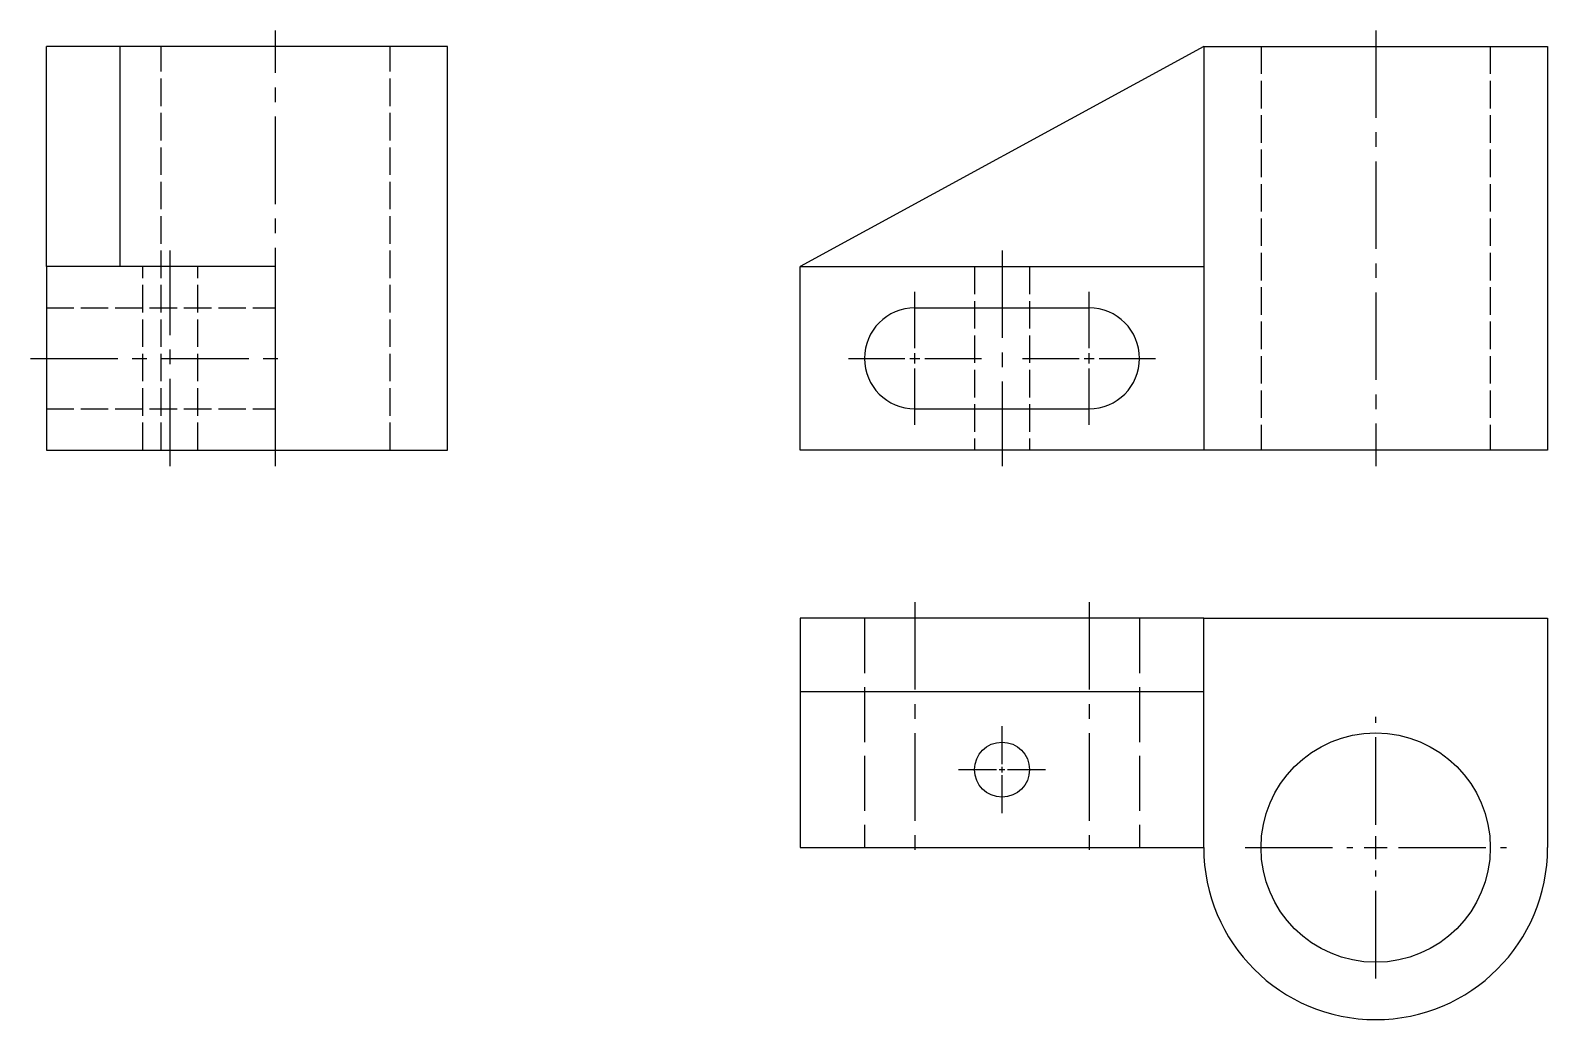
# Model space of a CAD drawing. Header units: millimetres. Extents: x 3251 to 3582, y 1163 to 1378.
import ezdxf

# ---------------------------------------------------------------- set-up
doc = ezdxf.new("R2010")
doc.units = ezdxf.units.MM
doc.linetypes.add('ACAD_ISO02W100', pattern=[15, 12, -3])
doc.linetypes.add('CENTER2', pattern=[28.575, 19.05, -3.175, 3.175, -3.175])
doc.layers.add('Dashed', color=7, linetype='ACAD_ISO02W100')

# ---------------------------------------------------------------- blocks, each defined once
blk = doc.blocks.new('*U2')
at = {"color": 0, "linetype": 'CENTER2', "transparency": 16777216}
blk.add_line((0, 47.5), (0, -47.5), dxfattribs=at)
blk = doc.blocks.new('*U3')
at = {"color": 0, "linetype": 'CENTER2', "transparency": 16777216}
blk.add_line((0, 23.5), (0, -23.5), dxfattribs=at)
blk = doc.blocks.new('*U4')
at = {"color": 0, "linetype": 'CENTER2', "transparency": 16777216}
for p, q in [((0, 2.2), (0, 14.5)), ((-14.5, 0), (-2.2, 0)), ((2.2, 0), (14.5, 0)), ((0, -14.5), (0, -2.2))]:
    blk.add_line(p, q, dxfattribs=at)
at = {"color": 0, "linetype": 'Continuous', "transparency": 16777216}
for p, q in [((-1.1, 0), (1.1, 0)), ((0, -1.1), (0, 1.1))]:
    blk.add_line(p, q, dxfattribs=at)
blk = doc.blocks.new('*U5')
at = {"color": 0, "linetype": 'CENTER2', "transparency": 16777216}
for p, q in [((0, 2.2), (0, 14.5)), ((-14.5, 0), (-2.2, 0)), ((2.2, 0), (14.5, 0)), ((0, -14.5), (0, -2.2))]:
    blk.add_line(p, q, dxfattribs=at)
at = {"color": 0, "linetype": 'Continuous', "transparency": 16777216}
for p, q in [((-1.1, 0), (1.1, 0)), ((0, -1.1), (0, 1.1))]:
    blk.add_line(p, q, dxfattribs=at)
blk = doc.blocks.new('*U6')
at = {"color": 0, "linetype": 'CENTER2', "transparency": 16777216}
blk.add_line((0, 28.5), (0, -28.5), dxfattribs=at)
blk = doc.blocks.new('*U7')
at = {"color": 0, "linetype": 'CENTER2', "transparency": 16777216}
blk.add_line((0, 28.5), (0, -28.5), dxfattribs=at)
blk = doc.blocks.new('*U8')
at = {"color": 0, "linetype": 'CENTER2', "transparency": 16777216}
for p, q in [((0, 1.2), (0, 9.5)), ((-9.5, 0), (-1.2, 0)), ((1.2, 0), (9.5, 0)), ((0, -9.5), (0, -1.2))]:
    blk.add_line(p, q, dxfattribs=at)
at = {"color": 0, "linetype": 'Continuous', "transparency": 16777216}
for p, q in [((-0.6, 0), (0.6, 0)), ((0, -0.6), (0, 0.6))]:
    blk.add_line(p, q, dxfattribs=at)
blk = doc.blocks.new('*U9')
at = {"color": 0, "linetype": 'CENTER2', "transparency": 16777216}
for p, q in [((0, 5), (0, 28.5)), ((-28.5, 0), (-5, 0)), ((5, 0), (28.5, 0)), ((0, -28.5), (0, -5))]:
    blk.add_line(p, q, dxfattribs=at)
at = {"color": 0, "linetype": 'Continuous', "transparency": 16777216}
for p, q in [((-2.5, 0), (2.5, 0)), ((0, -2.5), (0, 2.5))]:
    blk.add_line(p, q, dxfattribs=at)
blk = doc.blocks.new('*U10')
at = {"color": 0, "linetype": 'CENTER2', "transparency": 16777216}
blk.add_line((0, -47.5), (0, 47.5), dxfattribs=at)
blk = doc.blocks.new('*U11')
at = {"color": 0, "linetype": 'CENTER2', "transparency": 16777216}
blk.add_line((-28.5, 0), (28.5, 0), dxfattribs=at)
blk = doc.blocks.new('*U12')
at = {"color": 0, "linetype": 'CENTER2', "transparency": 16777216}
blk.add_line((0, -23.5), (0, 23.5), dxfattribs=at)

msp = doc.modelspace()

# ---------------------------------------------------------------- linework, layer by layer
for p, q in [((3341.98, 1374.84), (3254.48, 1374.84)), ((3254.48, 1326.84), (3254.48, 1374.84)), ((3270.48, 1374.84), (3270.48, 1326.84)), ((3341.98, 1286.84), (3341.98, 1374.84)), ((3506.9, 1374.84), (3418.9, 1326.84)), ((3506.9, 1374.84), (3581.9, 1374.84)), ((3506.9, 1374.84), (3506.9, 1286.84)), ((3581.9, 1374.84), (3581.9, 1286.84)), ((3304.48, 1326.84), (3254.48, 1326.84)), ((3254.48, 1326.84), (3254.48, 1286.84)), ((3304.48, 1286.84), (3304.48, 1326.84)), ((3418.9, 1286.84), (3418.9, 1326.84)), ((3418.9, 1326.84), (3506.9, 1326.84)), ((3443.9, 1317.84), (3481.9, 1317.84)), ((3443.9, 1295.84), (3481.9, 1295.84)), ((3254.48, 1286.84), (3304.48, 1286.84)), ((3304.48, 1286.84), (3341.98, 1286.84)), ((3443.9, 1286.84), (3418.9, 1286.84)), ((3481.9, 1286.84), (3443.9, 1286.84)), ((3506.9, 1286.84), (3481.9, 1286.84)), ((3581.9, 1286.84), (3506.9, 1286.84)), ((3506.9, 1250.18), (3418.9, 1250.18)), ((3418.9, 1250.18), (3418.9, 1234.18)), ((3506.9, 1250.18), (3581.9, 1250.18)), ((3506.9, 1200.18), (3506.9, 1250.18)), ((3581.9, 1250.18), (3581.9, 1200.18)), ((3418.9, 1234.18), (3506.9, 1234.18)), ((3418.9, 1234.18), (3418.9, 1200.18)), ((3418.9, 1200.18), (3506.9, 1200.18))]:
    msp.add_line(p, q)
for centre, radius in [((3544.4, 1200.18), 25), ((3462.9, 1217.18), 6)]:
    msp.add_circle(centre, radius)
for centre, radius, start, end in [((3443.9, 1306.84), 11, 90, 270), ((3481.9, 1306.84), 11, 270, 90), ((3544.4, 1200.18), 37.5, 180, 0)]:
    msp.add_arc(centre, radius, start, end)
at = {"layer": 'Dashed', "ltscale": 0.5}
for p, q in [((3279.48, 1286.84), (3279.48, 1374.84)), ((3329.48, 1286.84), (3329.48, 1374.84)), ((3519.4, 1374.84), (3519.4, 1286.84)), ((3569.4, 1374.84), (3569.4, 1286.84)), ((3275.48, 1286.84), (3275.48, 1326.84)), ((3287.48, 1286.84), (3287.48, 1326.84)), ((3456.9, 1326.84), (3456.9, 1286.84)), ((3468.9, 1326.84), (3468.9, 1286.84)), ((3254.48, 1317.84), (3304.48, 1317.84)), ((3254.48, 1295.84), (3304.48, 1295.84))]:
    msp.add_line(p, q, dxfattribs=at)
at = {"layer": 'Dashed'}
for p, q in [((3432.9, 1250.18), (3432.9, 1200.18)), ((3492.9, 1250.18), (3492.9, 1200.18))]:
    msp.add_line(p, q, dxfattribs=at)

# ---------------------------------------------------------------- block references
at = {"linetype": 'CENTER2'}
for name, p in [('*U10', (3304.48, 1330.84)), ('*U2', (3544.4, 1330.84)), ('*U12', (3281.48, 1306.84)), ('*U3', (3462.9, 1306.84)), ('*U5', (3443.9, 1306.84)), ('*U4', (3481.9, 1306.84)), ('*U11', (3279.48, 1306.84)), ('*U7', (3443.9, 1225.18)), ('*U6', (3481.9, 1225.18)), ('*U9', (3544.4, 1200.18)), ('*U8', (3462.9, 1217.18))]:
    msp.add_blockref(name, p, dxfattribs=at)

doc.saveas('drawing.dxf')
